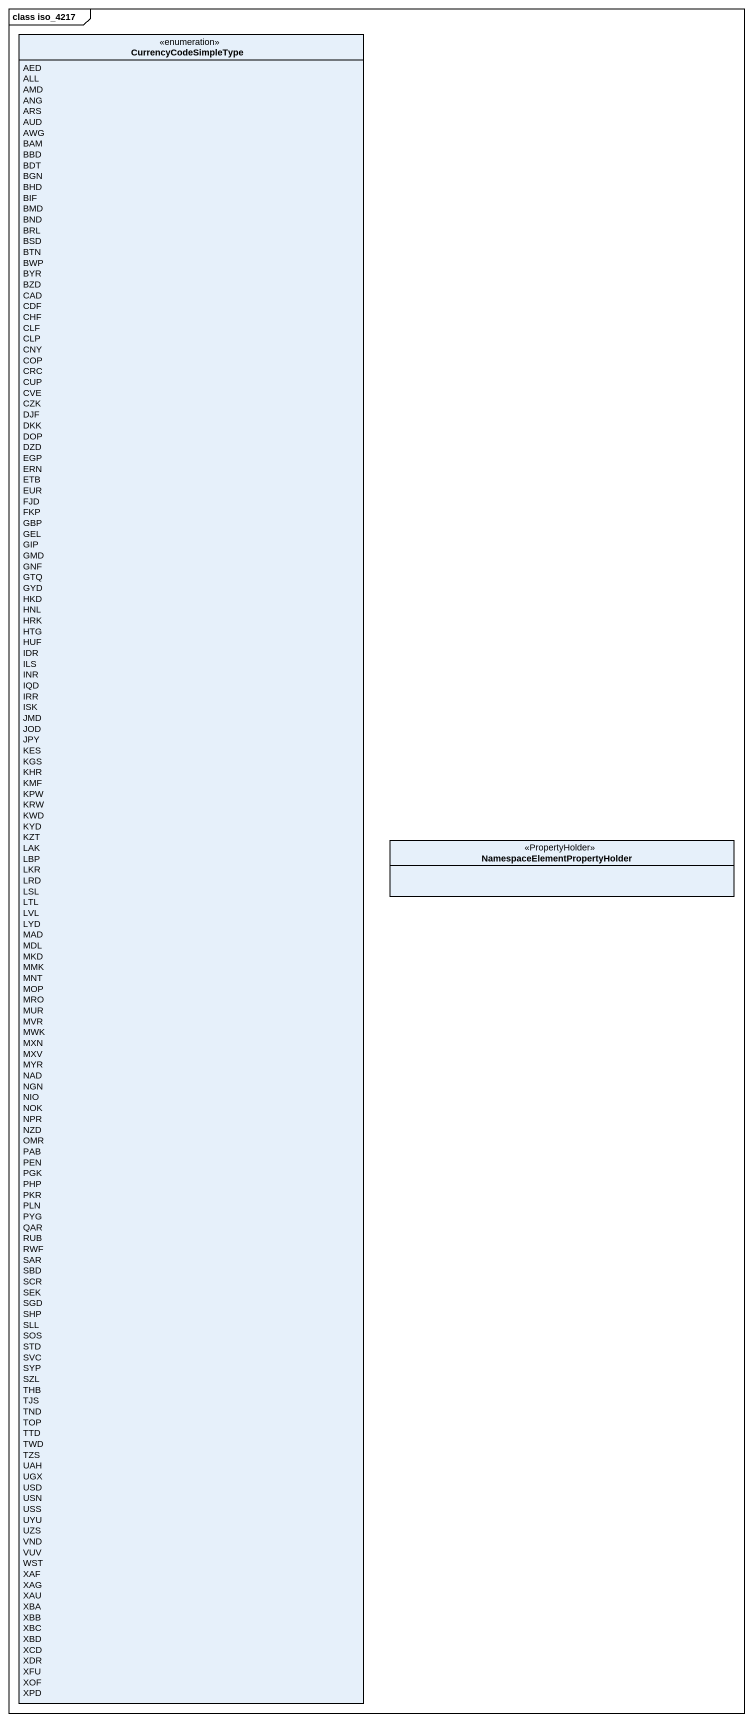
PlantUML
@startuml
mainframe class iso_4217
hide circle
hide empty members
enum CurrencyCodeSimpleType {
  AED
  ALL
  AMD
  ANG
  ARS
  AUD
  AWG
  BAM
  BBD
  BDT
  BGN
  BHD
  BIF
  BMD
  BND
  BRL
  BSD
  BTN
  BWP
  BYR
  BZD
  CAD
  CDF
  CHF
  CLF
  CLP
  CNY
  COP
  CRC
  CUP
  CVE
  CZK
  DJF
  DKK
  DOP
  DZD
  EGP
  ERN
  ETB
  EUR
  FJD
  FKP
  GBP
  GEL
  GIP
  GMD
  GNF
  GTQ
  GYD
  HKD
  HNL
  HRK
  HTG
  HUF
  IDR
  ILS
  INR
  IQD
  IRR
  ISK
  JMD
  JOD
  JPY
  KES
  KGS
  KHR
  KMF
  KPW
  KRW
  KWD
  KYD
  KZT
  LAK
  LBP
  LKR
  LRD
  LSL
  LTL
  LVL
  LYD
  MAD
  MDL
  MKD
  MMK
  MNT
  MOP
  MRO
  MUR
  MVR
  MWK
  MXN
  MXV
  MYR
  NAD
  NGN
  NIO
  NOK
  NPR
  NZD
  OMR
  PAB
  PEN
  PGK
  PHP
  PKR
  PLN
  PYG
  QAR
  RUB
  RWF
  SAR
  SBD
  SCR
  SEK
  SGD
  SHP
  SLL
  SOS
  STD
  SVC
  SYP
  SZL
  THB
  TJS
  TND
  TOP
  TTD
  TWD
  TZS
  UAH
  UGX
  USD
  USN
  USS
  UYU
  UZS
  VND
  VUV
  WST
  XAF
  XAG
  XAU
  XBA
  XBB
  XBC
  XBD
  XCD
  XDR
  XFU
  XOF
  XPD
}
class "NamespaceElementPropertyHolder" as NamespaceElementPropertyHold <<PropertyHolder>>
@enduml
